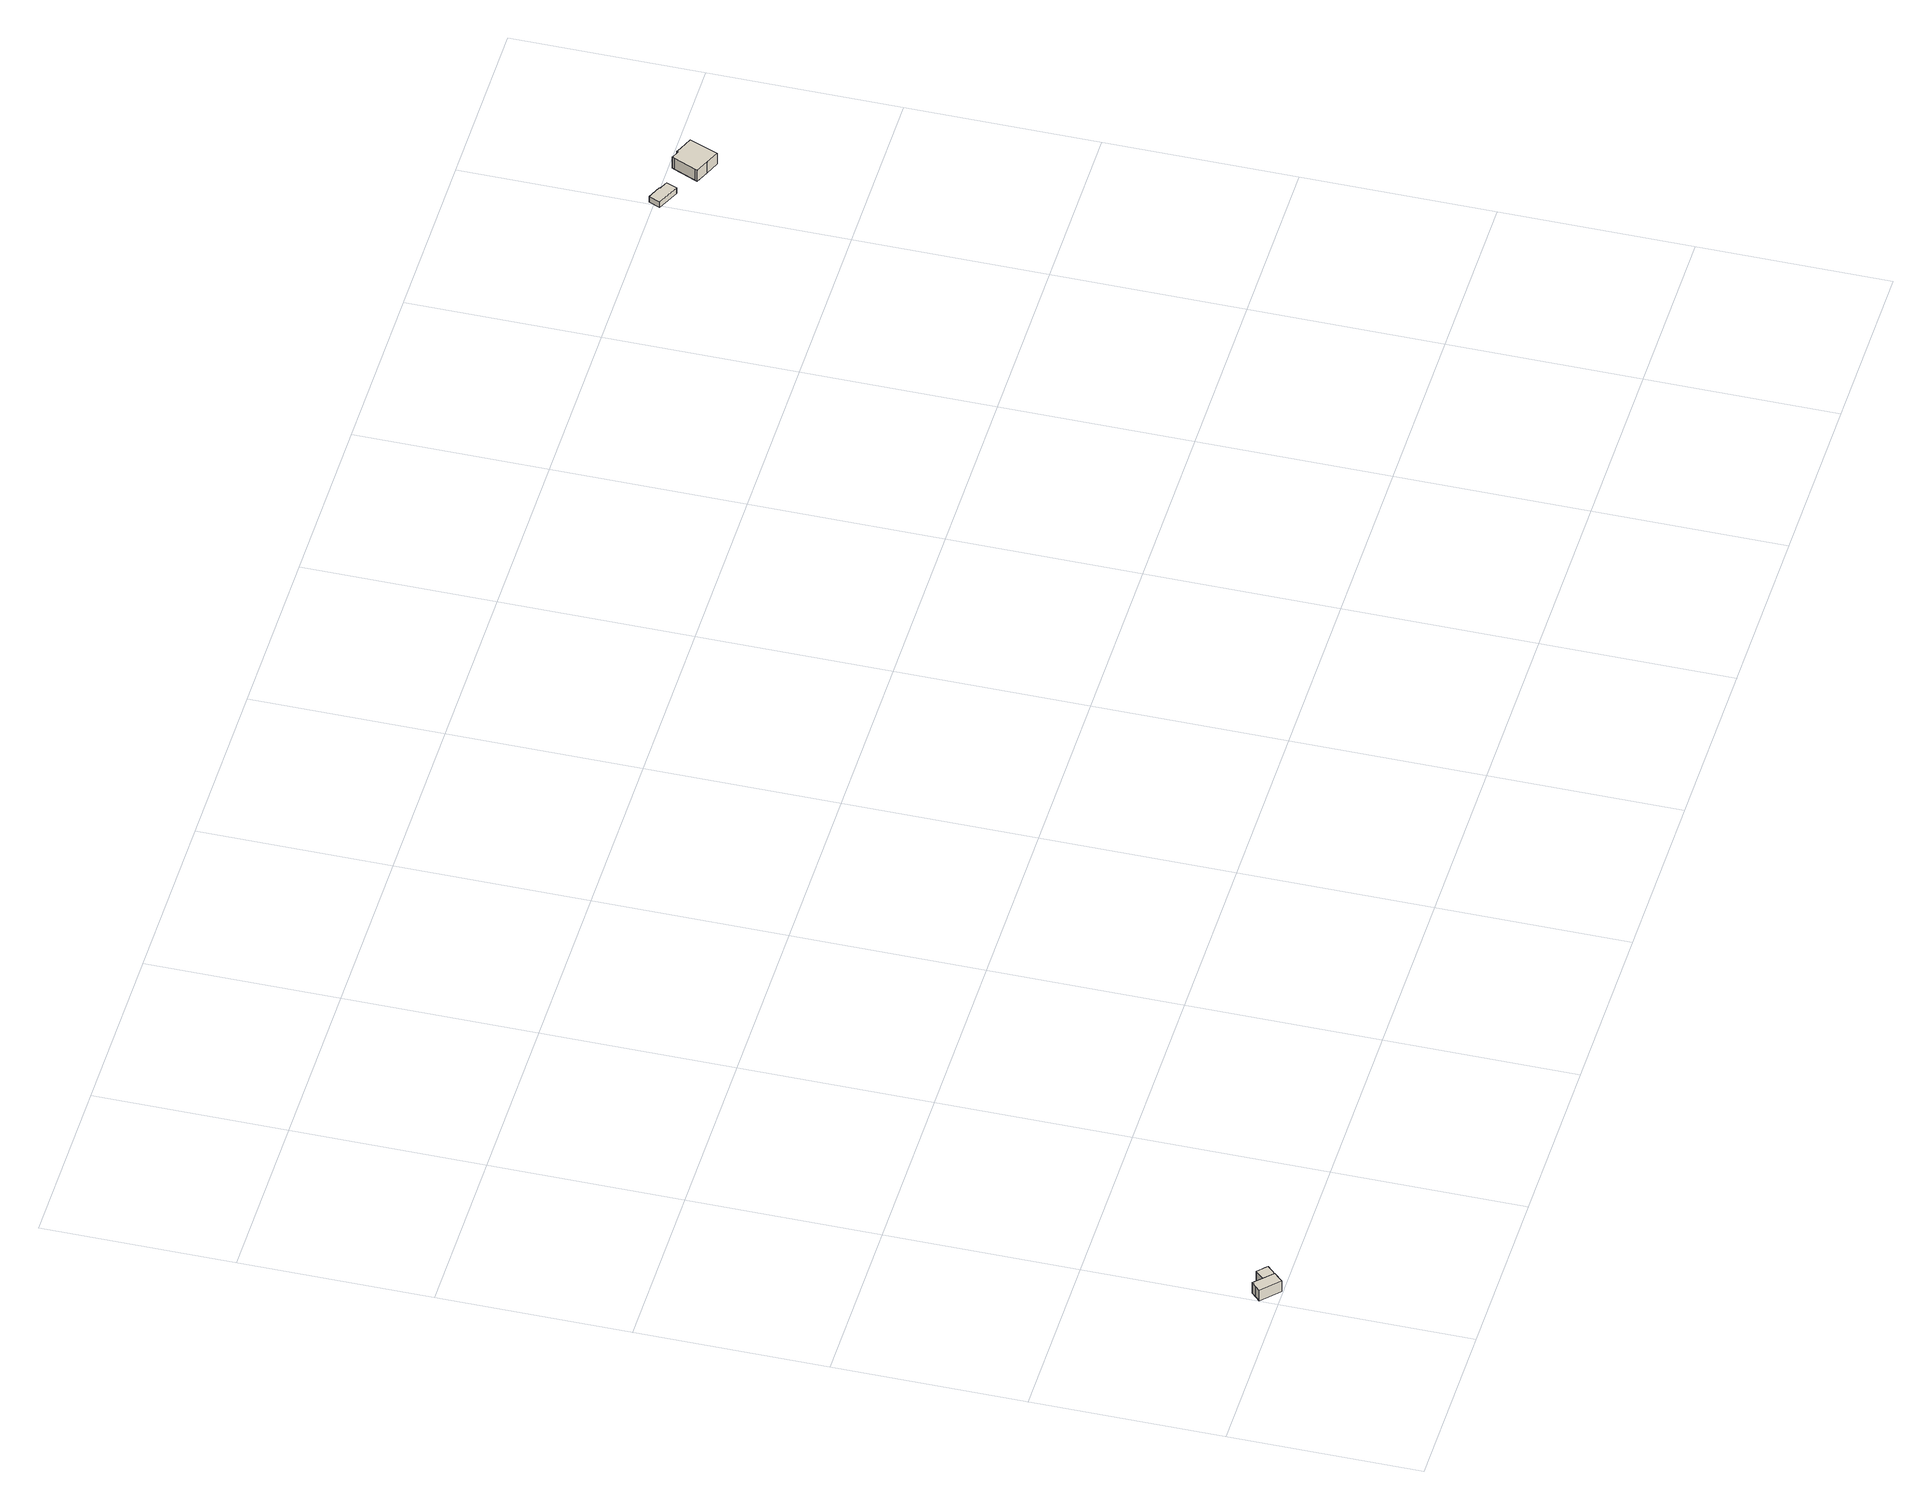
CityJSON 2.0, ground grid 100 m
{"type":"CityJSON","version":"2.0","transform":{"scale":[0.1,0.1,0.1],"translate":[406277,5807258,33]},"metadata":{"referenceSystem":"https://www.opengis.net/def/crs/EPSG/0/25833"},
"CityObjects":{
"building1":{"type":"Building","attributes":{"name":"Rettungsstation","Gemeindeschluessel":"11000009","function":"31001_3222"},"address":[{"country":"Germany","locality":"Berlin","thoroughfareNumber":"13","thoroughfareName":"Sportpromenade"}],"children":["building1-1","building1-2"]},
"building1-1":{"type":"BuildingPart","attributes":{"BezugspunktDach":"2200","measuredHeight":7.27,"storeysAboveGround":2},"parents":["building1"],"geometry":[{"type":"MultiSurface","lod":"1","boundaries":[[[0,1,2,3,4]],[[5,6,7,8,9]],[[5,9,4,3]],[[6,5,3,2]],[[7,10,11,12,13,14,6,2,1]],[[8,7,1,0]],[[9,8,0,4]],[[15,11,10,7,16]],[[15,17,12,11]],[[14,13,12,17]]]}]},
"building1-2":{"type":"BuildingPart","attributes":{"BezugspunktDach":"2200","measuredHeight":7.03,"storeysAboveGround":2},"parents":["building1"],"geometry":[{"type":"Solid","lod":"1","boundaries":[[[[12,11,10,18,19,20,21,13]],[[22,23,24,25,7,15,17,14]],[[22,14,13,21]],[[23,22,21,20]],[[24,23,20,19]],[[25,24,19,18]],[[7,25,18,10]],[[15,7,10,11]],[[17,15,11,12]],[[14,17,12,13]]]]}]},
"building2":{"type":"Building","attributes":{"Gemeindeschluessel":"11000009","BezugspunktDach":"2200","function":"31001_2000","measuredHeight":3.78,"storeysAboveGround":1},"address":[{"country":"Germany","locality":"Berlin","thoroughfareNumber":"5 (8)","thoroughfareName":"Straße zum Müggelturm"}],"geometry":[{"type":"Solid","lod":"1","boundaries":[[[[26,27,28,29,30,31]],[[32,33,34,35,36,37]],[[32,37,31,30]],[[33,32,30,29]],[[34,33,29,28]],[[35,34,28,27]],[[36,35,27,26]],[[37,36,26,31]]]]}]},
"building3":{"type":"Building","attributes":{"Gemeindeschluessel":"11000009","BezugspunktDach":"2200","function":"31001_2000","measuredHeight":7.89,"storeysAboveGround":1},"address":[{"country":"Germany","locality":"Berlin","thoroughfareNumber":"5 (7)","thoroughfareName":"Straße zum Müggelturm"}],"geometry":[{"type":"Solid","lod":"1","boundaries":[[[[38,39,40,41,42,43,44,45,46,47,48]],[[49,50,51,52,53,54,55,56,57,58,59]],[[49,59,48,47]],[[50,49,47,46]],[[51,50,46,45]],[[52,51,45,44]],[[53,52,44,43]],[[54,53,43,42]],[[55,54,42,41]],[[56,55,41,40]],[[57,56,40,39]],[[58,57,39,38]],[[59,58,38,48]]]]}]}
},
"vertices":[
[98,9,74],[144,57,74],[51,146,74],[28,122,74],[5,98,74],[28,122,5],[51,146,5],[144,57,5],[98,9,5],[5,98,5],[144,57,72],[132,69,72],[108,92,72],[96,103,72],[96,103,5],[132,69,5],[142,59,5],[108,92,5],
[187,102,72],[175,114,72],[163,125,72],[138,148,72],[138,148,5],[163,125,5],[175,114,5],[187,102,5],
[7058,4899,94],[7081,4955,94],[7035,4975,94],[7036,4980,94],[6963,5011,94],[6937,4952,94],[6963,5011,56],[7036,4980,56],[7035,4975,56],[7081,4955,56],[7058,4899,56],[6937,4952,56],
[7239,4791,130],[7312,4760,130],[7375,4913,130],[7304,4942,130],[7276,4954,130],[7273,4948,130],[7251,4957,130],[7230,4966,130],[7223,4951,130],[7171,4835,130],[7166,4823,130],[7171,4835,60],[7223,4951,60],[7230,4966,60],[7251,4957,60],[7273,4948,60],[7276,4954,60],[7304,4942,60],[7375,4913,60],[7312,4760,60],[7239,4791,60],[7166,4823,60]
]}
